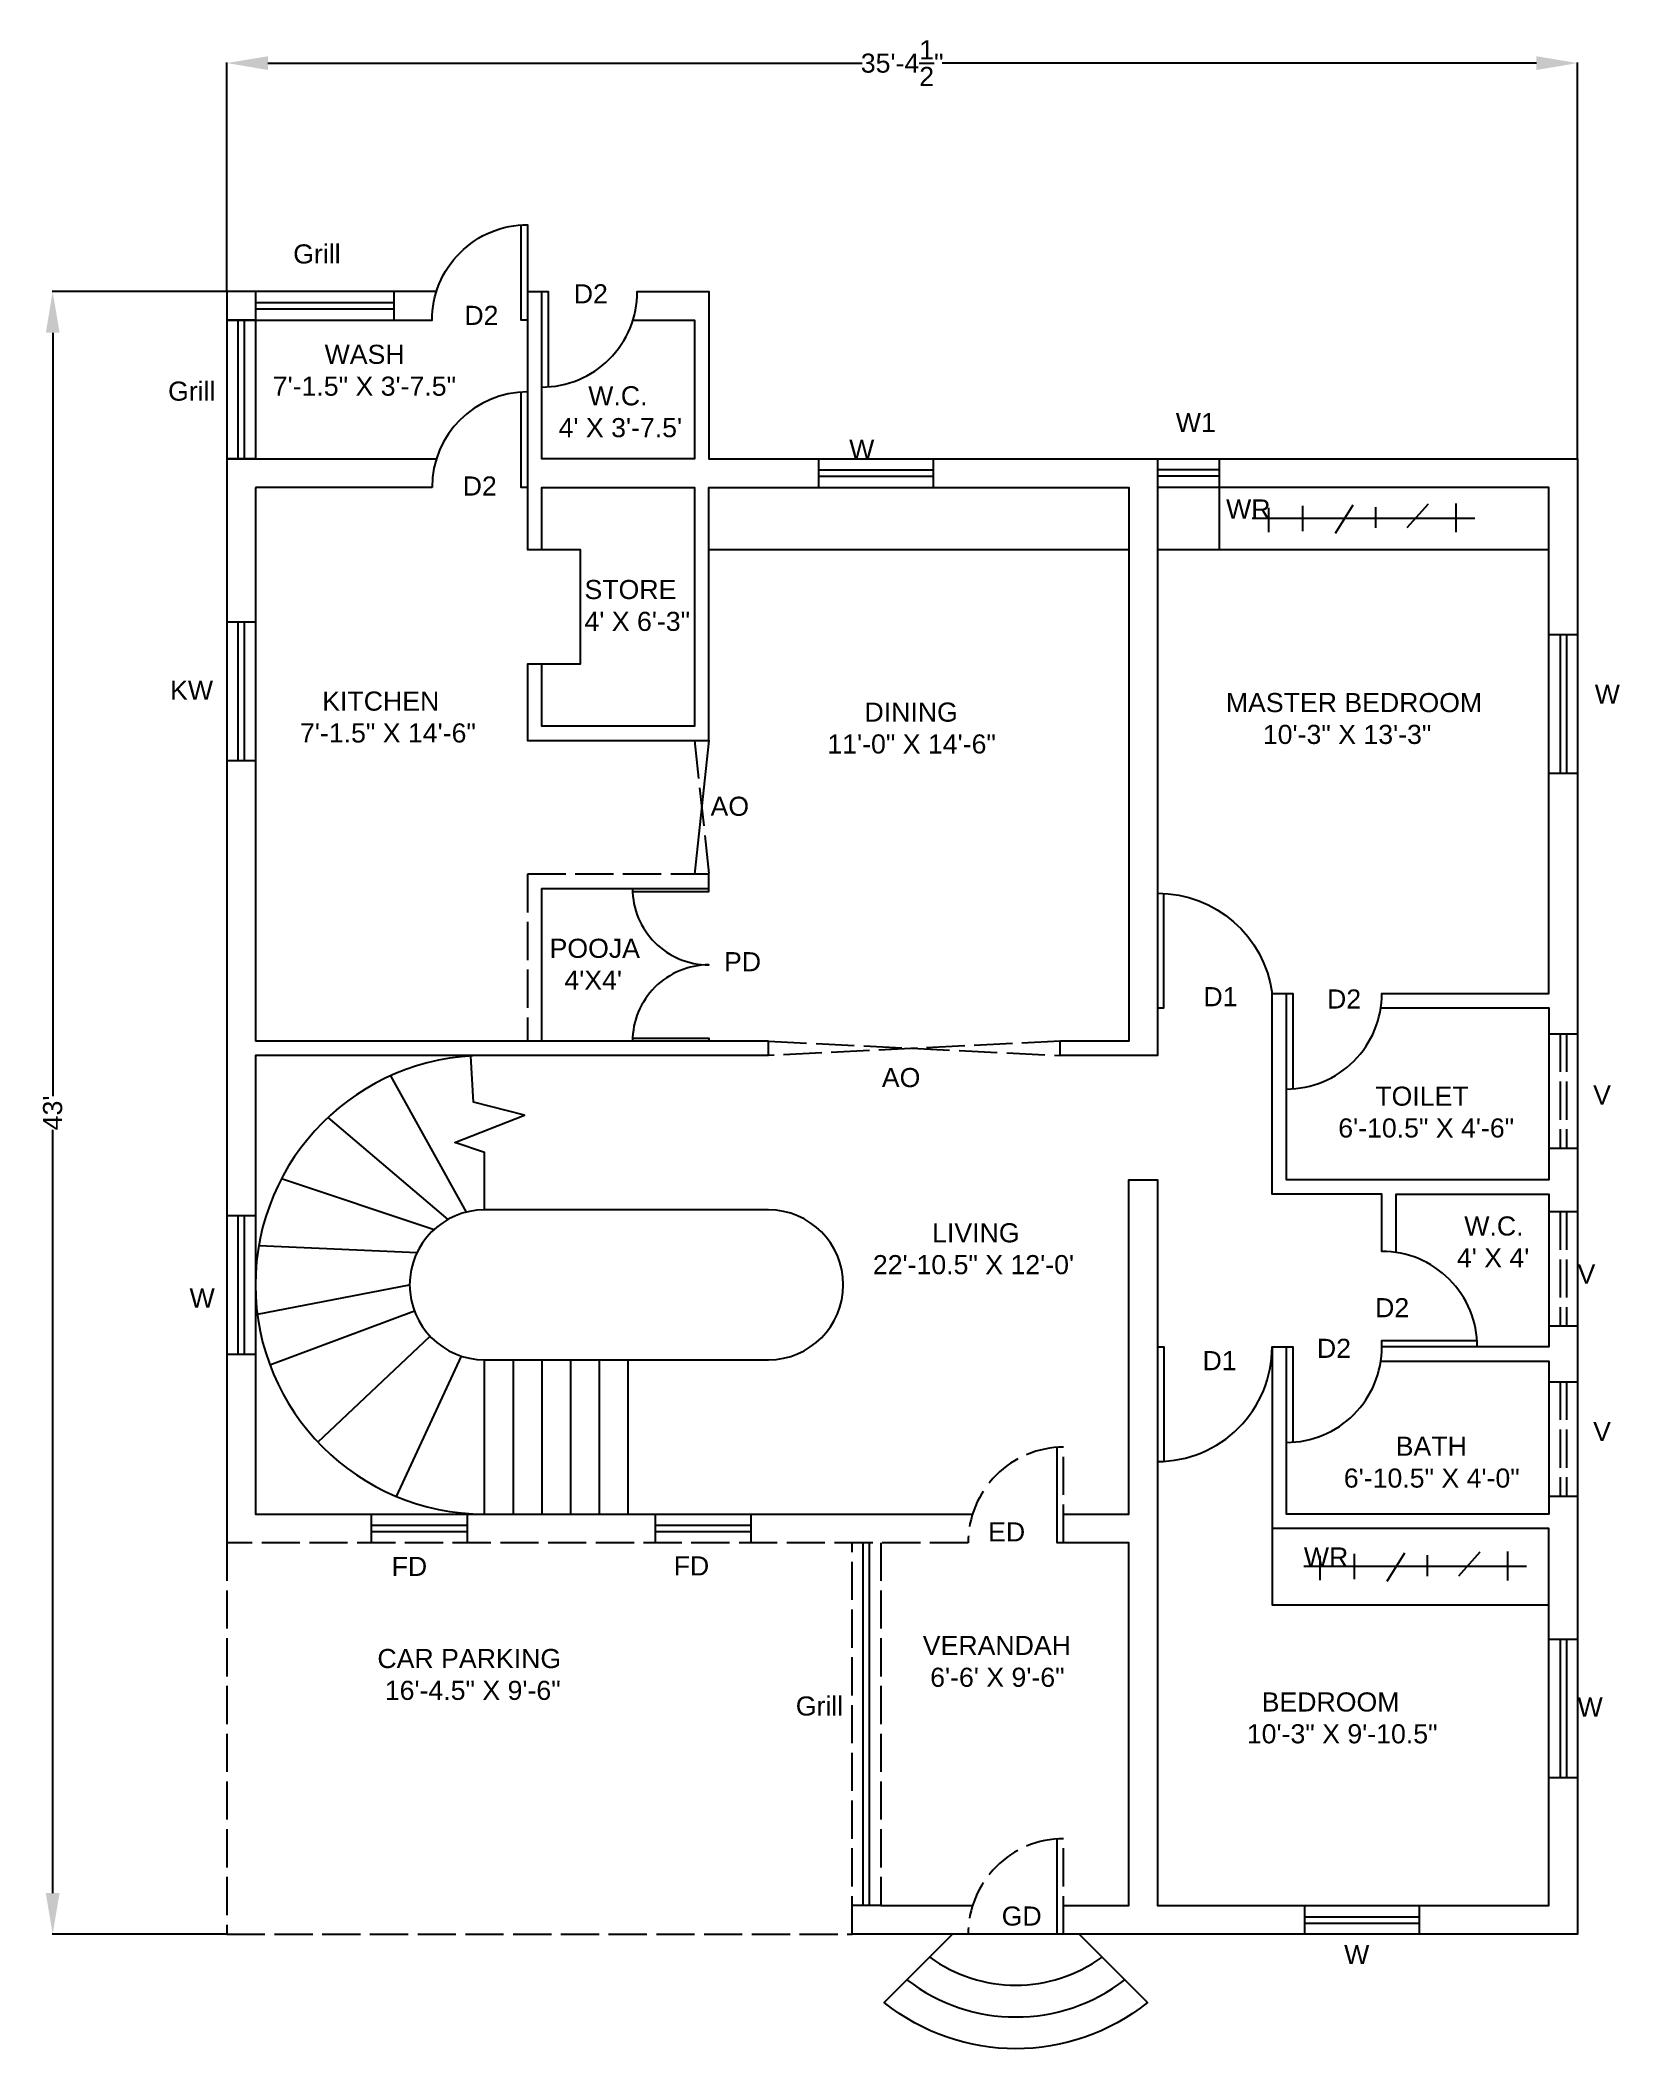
# Model space of a CAD drawing. Header units: inches. Extents: x 147 to 643, y 92 to 723.
import ezdxf

# ---------------------------------------------------------------- set-up
doc = ezdxf.new("R2010")
doc.units = ezdxf.units.IN
doc.header["$MEASUREMENT"] = 0
doc.linetypes.add('ACAD_ISO02W100', pattern=[15, 12, -3])
doc.layers.add('Layer1', color=7, linetype='ACAD_ISO02W100')
doc.layers.add('Layer2', color=7, linetype='Continuous')
doc.styles.get("Standard").update_dxf_attribs({"font": 'arial.ttf', "height": 6})
doc.dimstyles.get("Standard").update_dxf_attribs({"dimtxt": 21.4375, "dimasz": 12.9375, "dimexe": 0.18, "dimexo": 0.0625, "dimgap": 0.09, "dimtad": 0, "dimzin": 0, "dimdsep": 46, "dimlunit": 4, "dimtxsty": 'Standard', "dimcen": 0.09, "dimadec": 0, "dimazin": 0, "dimtfac": 1, "dimtofl": 0, "dimtmove": 0, "dimatfit": 3, "dimfxl": 1, "dimtolj": 1, "dimtzin": 0, "dimarcsym": 0})

# ---------------------------------------------------------------- blocks, each defined once
blk = doc.blocks.new('*D4')
at = {"color": 0, "lineweight": -2, "transparency": 16777216}
for p, q in [((205.59, 643.89), (205.59, 715.79)), ((218.53, 715.61), (405.26, 715.61)), ((617.15, 715.61), (430.42, 715.61)), ((630.09, 591.39), (630.09, 715.79))]:
    blk.add_line(p, q, dxfattribs=at)
at = {"color": 0, "transparency": 16777216}
for points in [[(218.53, 717.77), (218.53, 713.45), (205.59, 715.61)], [(617.15, 717.77), (617.15, 713.45), (630.09, 715.61)]]:
    blk.add_solid(points, dxfattribs=at)
at = {"layer": 'Defpoints', "color": 0, "transparency": 16777216}
for p in [(630.09, 715.61), (205.59, 643.83), (630.09, 591.33)]:
    blk.add_point(p, dxfattribs=at)
at = {"color": 0, "transparency": 16777216, "insert": (417.84, 715.61), "char_height": 6, "attachment_point": 5}
blk.add_mtext('\\A1;35\'-4{\\H1x;\\S1/2;}"', dxfattribs=at)
blk = doc.blocks.new('*D5')
at = {"color": 0, "lineweight": -2, "transparency": 16777216}
for p, q in [((205.53, 643.83), (150.69, 643.83)), ((150.87, 630.89), (150.87, 391.13)), ((150.87, 140.77), (150.87, 380.53)), ((205.53, 127.83), (150.69, 127.83))]:
    blk.add_line(p, q, dxfattribs=at)
at = {"color": 0, "transparency": 16777216}
for points in [[(148.71, 630.89), (153.03, 630.89), (150.87, 643.83)], [(148.71, 140.77), (153.03, 140.77), (150.87, 127.83)]]:
    blk.add_solid(points, dxfattribs=at)
at = {"layer": 'Defpoints', "color": 0, "transparency": 16777216}
for p in [(205.59, 643.83), (150.87, 127.83), (205.59, 127.83)]:
    blk.add_point(p, dxfattribs=at)
at = {"color": 0, "transparency": 16777216, "insert": (150.87, 385.83), "char_height": 6, "attachment_point": 5, "rotation": 90}
blk.add_mtext("\\A1;43'", dxfattribs=at)

msp = doc.modelspace()

# ---------------------------------------------------------------- linework, layer by layer
for p, q in [((258.091, 643.832), (258.091, 634.832)), ((258.091, 640.332), (214.591, 640.332)), ((258.091, 638.332), (214.591, 638.332)), ((209.091, 634.832), (209.091, 591.332)), ((211.091, 634.832), (211.091, 591.332)), ((391.561, 591.332), (391.561, 582.332)), ((391.561, 587.832), (427.561, 587.832)), ((427.561, 591.332), (427.561, 582.332)), ((517.591, 587.832), (498.091, 587.832)), ((517.591, 562.832), (517.591, 591.332)), ((214.591, 582.332), (214.591, 408.332)), ((270.091, 582.332), (214.591, 582.332)), ((391.561, 585.832), (427.561, 585.832)), ((517.591, 585.832), (498.091, 585.832)), ((532.928, 575.92), (532.928, 568.268)), ((543.651, 576.532), (543.651, 568.574)), ((554.067, 567.962), (559.591, 576.838)), ((566.641, 576.107), (566.641, 569.57)), ((576.577, 569.691), (583.242, 577.196)), ((591.846, 577.317), (591.846, 568.239)), ((597.846, 572.582), (527.877, 572.582)), ((532.621, 572.582), (532.621, 572.582)), ((357.091, 562.832), (489.091, 562.832)), ((498.091, 562.832), (621.091, 562.832)), ((209.091, 539.979), (209.091, 496.479)), ((211.091, 539.979), (211.091, 496.479)), ((624.591, 535.987), (624.591, 492.487)), ((626.591, 535.987), (626.591, 492.487)), ((375.804, 408.332), (214.591, 408.332)), ((257.068, 397.501), (280.794, 354.642)), ((237.364, 384.374), (275.024, 352.329)), ((222.794, 365.207), (270.71, 349.201)), ((209.091, 353.47), (209.091, 309.97)), ((211.091, 353.47), (211.091, 309.97)), ((215.66, 344.193), (265.378, 342.026)), ((215.189, 322.57), (263.056, 331.832)), ((219.127, 306.68), (264.539, 323.611)), ((234.228, 282.414), (269.475, 315.679)), ((258.938, 265.354), (279.366, 309.434)), ((405.591, 136.832), (405.591, 250.832)), ((407.591, 136.832), (407.591, 250.832)), ((549.124, 246.67), (549.124, 239.019)), ((559.847, 247.282), (559.847, 239.325)), ((570.263, 238.713), (575.787, 247.589)), ((582.837, 246.858), (582.837, 240.321)), ((592.773, 240.442), (599.438, 247.947)), ((608.042, 248.068), (608.042, 238.99)), ((614.042, 243.333), (544.073, 243.333)), ((624.591, 220.441), (624.591, 176.941)), ((626.591, 220.441), (626.591, 176.941)), ((466.566, 127.832), (466.566, 157.765)), ((411.091, 136.832), (439.948, 136.832)), ((544.31, 136.832), (544.31, 127.832)), ((544.31, 133.332), (580.31, 133.332)), ((580.31, 136.832), (580.31, 127.832)), ((544.31, 131.332), (580.31, 131.332))]:
    msp.add_line(p, q)
for points in [[(300.091, 634.832), (298.091, 634.832), (298.091, 664.765)], [(271.473, 643.832), (205.591, 643.832), (205.591, 250.832)], [(300.091, 643.832), (306.591, 643.832), (306.591, 613.899)], [(333.209, 634.832), (352.591, 634.832), (352.591, 591.332), (304.591, 591.332), (304.591, 643.832)], [(300.091, 582.332), (298.091, 582.332), (298.091, 612.265)], [(498.091, 591.332), (498.091, 403.832), (467.46, 403.832)], [(304.591, 562.832), (304.591, 582.332), (352.591, 582.332), (352.591, 507.332), (304.591, 507.332), (304.591, 526.832)], [(357.091, 502.832), (357.091, 582.332), (489.091, 582.332), (489.091, 408.332), (467.46, 408.332)], [(333.112, 455.332), (357.091, 455.332), (357.091, 460.832)], [(304.591, 408.332), (304.591, 456.332), (357.091, 456.332)], [(498.091, 418.832), (500.091, 418.832), (500.091, 454.777)], [(568.252, 418.832), (621.091, 418.832), (621.091, 364.832), (538.591, 364.832), (538.591, 423.332)], [(375.804, 403.832), (214.591, 403.832), (214.591, 259.832), (439.948, 259.832)], [(333.112, 409.332), (357.091, 409.332), (357.091, 408.332)], [(468.566, 259.832), (489.091, 259.832), (489.091, 364.832), (498.091, 364.832), (498.091, 136.832), (621.091, 136.832), (621.091, 255.332), (534.091, 255.332)], [(573.091, 341.993), (573.091, 360.332), (621.091, 360.332), (621.091, 312.332), (568.591, 312.332)], [(498.091, 312.332), (500.091, 312.332), (500.091, 276.388)], [(534.091, 312.332), (540.591, 312.332), (540.591, 282.399)], [(568.252, 307.832), (621.091, 307.832), (621.091, 259.832), (538.591, 259.832), (538.591, 312.332)], [(468.566, 136.832), (489.091, 136.832), (489.091, 250.832), (466.566, 250.832), (466.566, 280.765)]]:
    msp.add_lwpolyline(points)
for points in [[(304.591, 613.832, 0.4142136), (334.591, 643.832), (357.091, 643.832), (357.091, 591.332), (630.091, 591.332), (630.091, 127.832), (402.091, 127.832)], [(538.591, 393.332, 0.4142136), (568.591, 423.332), (621.091, 423.332), (621.091, 582.332), (498.091, 582.332)], [(333.091, 456.332, 0.4142136), (357.091, 432.332, 0.4142136), (333.091, 408.332)], [(498.091, 454.832, -0.3757351), (534.091, 423.332), (540.591, 423.332), (540.591, 393.399)], [(598.591, 312.332, 0.4142136), (568.591, 342.332), (568.591, 360.332), (534.091, 360.332), (534.091, 423.332)], [(498.091, 276.332, 0.4142136), (534.091, 312.332), (534.091, 231.332), (621.091, 231.332)], [(538.591, 282.332, 0.4142136), (568.591, 312.332), (568.591, 314.332), (598.524, 314.332)], [(473.466, 127.832), (494.911, 106.387, -0.3520357), (412.222, 106.387), (433.667, 127.832)]]:
    msp.add_lwpolyline(points, format="xyb")
for centre, radius, start, end in [((300.091, 582.332), 30, 90, 180), ((453.566, 157.832), 46, 233.931871, 306.068129), ((453.566, 157.832), 56, 232.327169, 307.672831)]:
    msp.add_arc(centre, radius, start, end)
at = {"layer": 'Layer1'}
for p, q in [((624.591, 410.695), (624.591, 374.695)), ((626.591, 410.695), (626.591, 374.695)), ((624.591, 354.821), (624.591, 318.821)), ((626.591, 354.821), (626.591, 318.821)), ((624.591, 301.369), (624.591, 265.369)), ((626.591, 301.369), (626.591, 265.369))]:
    msp.add_line(p, q, dxfattribs=at)
for points in [[(352.591, 502.832), (357.091, 460.832), (300.091, 460.832), (300.091, 408.332)], [(411.091, 250.832), (411.091, 136.832), (402.091, 136.832)]]:
    msp.add_lwpolyline(points, dxfattribs=at)
msp.add_lwpolyline([(375.804, 408.332), (467.46, 403.832), (467.46, 408.332), (375.804, 403.832)], close=True, dxfattribs=at)
for points in [[(468.566, 250.832), (468.566, 280.832, 0.4142136), (438.566, 250.832), (205.591, 250.832), (205.591, 127.832), (402.091, 127.832), (402.091, 250.832)], [(468.566, 127.832), (468.566, 157.832, 0.4142136), (438.566, 127.832)]]:
    msp.add_lwpolyline(points, format="xyb", dxfattribs=at)
at = {"layer": 'Layer2'}
for p, q in [((214.591, 539.979), (205.591, 539.979)), ((630.091, 535.987), (621.091, 535.987)), ((214.591, 496.479), (205.591, 496.479)), ((630.091, 492.487), (621.091, 492.487)), ((621.091, 410.695), (630.091, 410.695)), ((630.091, 407.193), (630.091, 371.193)), ((630.091, 374.695), (621.091, 374.695)), ((214.591, 353.47), (205.591, 353.47)), ((621.091, 354.821), (630.091, 354.821)), ((630.091, 318.821), (621.091, 318.821)), ((214.591, 309.97), (205.591, 309.97)), ((295.591, 308.297), (295.591, 259.832)), ((304.591, 308.297), (304.591, 259.832)), ((313.591, 308.297), (313.591, 259.832)), ((322.591, 308.297), (322.591, 259.832)), ((331.591, 308.297), (331.591, 259.832)), ((621.091, 301.369), (630.091, 301.369)), ((630.091, 265.369), (621.091, 265.369)), ((251.098, 250.832), (251.098, 259.832)), ((281.098, 259.832), (281.098, 250.832)), ((340.319, 250.832), (340.319, 259.832)), ((370.319, 259.832), (370.319, 250.832)), ((251.098, 256.332), (281.098, 256.332)), ((251.098, 254.332), (281.098, 254.332)), ((340.319, 256.332), (370.319, 256.332)), ((340.319, 254.332), (370.319, 254.332)), ((630.091, 220.441), (621.091, 220.441)), ((630.091, 176.941), (621.091, 176.941))]:
    msp.add_line(p, q, dxfattribs=at)
for points in [[(214.591, 634.832), (205.591, 634.832), (270.091, 634.832, -0.4142136), (300.091, 664.832), (300.091, 562.832), (316.591, 562.832), (316.591, 526.832), (300.091, 526.832), (300.091, 502.832), (357.091, 502.832), (352.591, 460.832)], [(286.591, 403.832, 1), (286.591, 259.832), (286.591, 308.297)], [(286.591, 355.367, 1), (286.591, 308.297), (375.804, 308.297, 1), (375.804, 355.367), (286.591, 355.367), (286.591, 373.396), (277.274, 376.577), (299.188, 385.171), (283.131, 389.259), (282.261, 403.702)]]:
    msp.add_lwpolyline(points, format="xyb", dxfattribs=at)
msp.add_lwpolyline([(214.591, 643.832), (214.591, 591.332), (205.591, 591.332), (271.473, 591.332)], dxfattribs=at)

# ---------------------------------------------------------------- texts
at = {"char_height": 6, "attachment_point": 1}
for s, width, gutter_width, insert in [('\\pxt10;Grill', 6, 30, (226.465, 658.662)), ('D2', 6, 30, (314.632, 646.133)), ('D2', 6, 30, (280.248, 639.367)), ('       WASH\\P7\'-1.5" X 3\'-7.5"', 69.01273, 240, (220.034, 627.128)), ('\\pxt10;Grill', 6, 30, (187.131, 615.559)), ("    W.C.\\P4' X 3'-7.5'", 50.75144, 30, (309.864, 614.102)), ('W1', 6, 30, (503.831, 605.686)), ('W', 6, 30, (401.179, 597.332)), ('D2', 6, 30, (279.727, 585.764)), ('WR', 27.42214, 30, (519.635, 578.536)), ('STORE\\P4\' X 6\'-3"', 45.01843, 30, (317.996, 553.245)), ('KW', 27.0161, 30, (187.776, 521.594)), ('   KITCHEN\\P7\'-1.5" X 14\'-6"', 59.58321, 30, (228.594, 518.192)), ('MASTER BEDROOM\\P     10\'-3" X 13\'-3"', 85.10252, 30, (519.548, 517.734)), ('W', 6, 30, (635.496, 520.387)), ('     DINING\\P11\'-0" X 14\'-6"', 74.99133, 30, (394.341, 514.735)), ('AO', 17.69458, 30, (357.613, 485.161)), ("POOJA\\P  4'X4'", 32.86136, 30, (307.027, 440.543)), ('PD', 16.00938, 30, (361.841, 436.328)), ('D1', 6, 30, (512.525, 425.343)), ('D2', 6, 30, (551.359, 424.618)), ('AO', 17.69458, 30, (411.445, 399.945)), ('     TOILET\\P6\'-10.5" X 4\'-6"', 62.54555, 30, (554.883, 394.106)), ('V', 17.71015, 30, (634.985, 394.469)), (" W.C.\\P4' X 4'", 28.91896, 30, (592.172, 353.316)), ('        LIVING\\P22\'-10.5" X 12\'-0\'', 72.48096, 30, (408.632, 351.171)), ('V', 17.71015, 30, (630.091, 338.228)), ('W', 6, 30, (193.89, 330.675)), ('D2', 6, 30, (566.465, 327.646)), ('D1', 6, 30, (512.232, 311.015)), ('D2', 6, 30, (548.18, 314.879)), ('       BATH\\P6\'-10.5" X 4\'-0"', 59.95515, 30, (556.639, 284.13)), ('V', 17.71015, 30, (634.99, 288.764)), ('ED', 19.18614, 30, (444.849, 257.221)), ('FD', 6, 30, (257.387, 246.378)), ('FD', 6, 30, (346.027, 246.534)), ('WR', 27.42214, 30, (544.073, 249.333)), ('VERANDAH\\P 6\'-6\' X 9\'-6"', 58.64375, 30, (424.307, 221.553)), ('CAR PARKING\\P 16\'-4.5" X 9\'-6"', 75.32336, 30, (252.917, 217.439)), ('\\pxt10;Grill', 6, 30, (384.399, 202.524)), ('  BEDROOM\\P10\'-3" X 9\'-10.5"', 63.08646, 30, (526.154, 203.796)), ('W', 6, 30, (630.091, 202.221)), ('GD', 6, 30, (449.112, 136.549)), ('W', 6, 30, (556.738, 124.435))]:
    msp.add_mtext_dynamic_manual_height_columns(s, width=width, gutter_width=gutter_width, heights=[0], dxfattribs=dict(at, insert=insert))

# ---------------------------------------------------------------- dimensions: what is measured, and where the dimension line sits
dim = msp.add_linear_dim(base=(630.091, 715.611), p1=(205.591, 643.832), p2=(630.091, 591.332), dimstyle='Standard')
dim.commit()
dim.dimension.update_dxf_attribs({"geometry": '*D4', "text_midpoint": (417.841, 715.611), "dimtype": 160})
dim = msp.add_linear_dim(base=(150.871, 127.832), p1=(205.591, 643.832), p2=(205.591, 127.832), angle=90, dimstyle='Standard')
dim.commit()
dim.dimension.update_dxf_attribs({"geometry": '*D5', "text_midpoint": (150.871, 385.832)})

doc.saveas('drawing.dxf')
